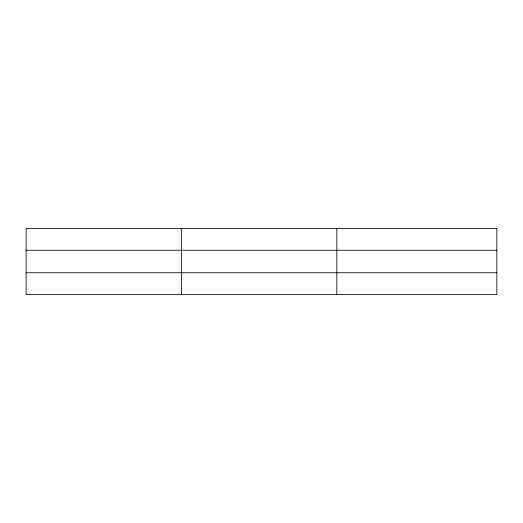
<?xml version="1.0" encoding="UTF-8"?>
<svg xmlns="http://www.w3.org/2000/svg" width="523" height="523" viewBox="0 0 523 523"><rect width="100%" height="100%" fill="white"/><g stroke="black" fill="none" stroke-linecap="round" stroke-linejoin="round"><path stroke-width="0.78" d="M181.481 294.567L181.481 228.433M336.812 294.567L336.812 228.433M496.85 272.745L496.85 294.567L26.15 294.567L26.15 228.433L496.85 228.433L496.85 272.745L26.15 272.745M26.15 250.256L496.85 250.256"/></g></svg>
